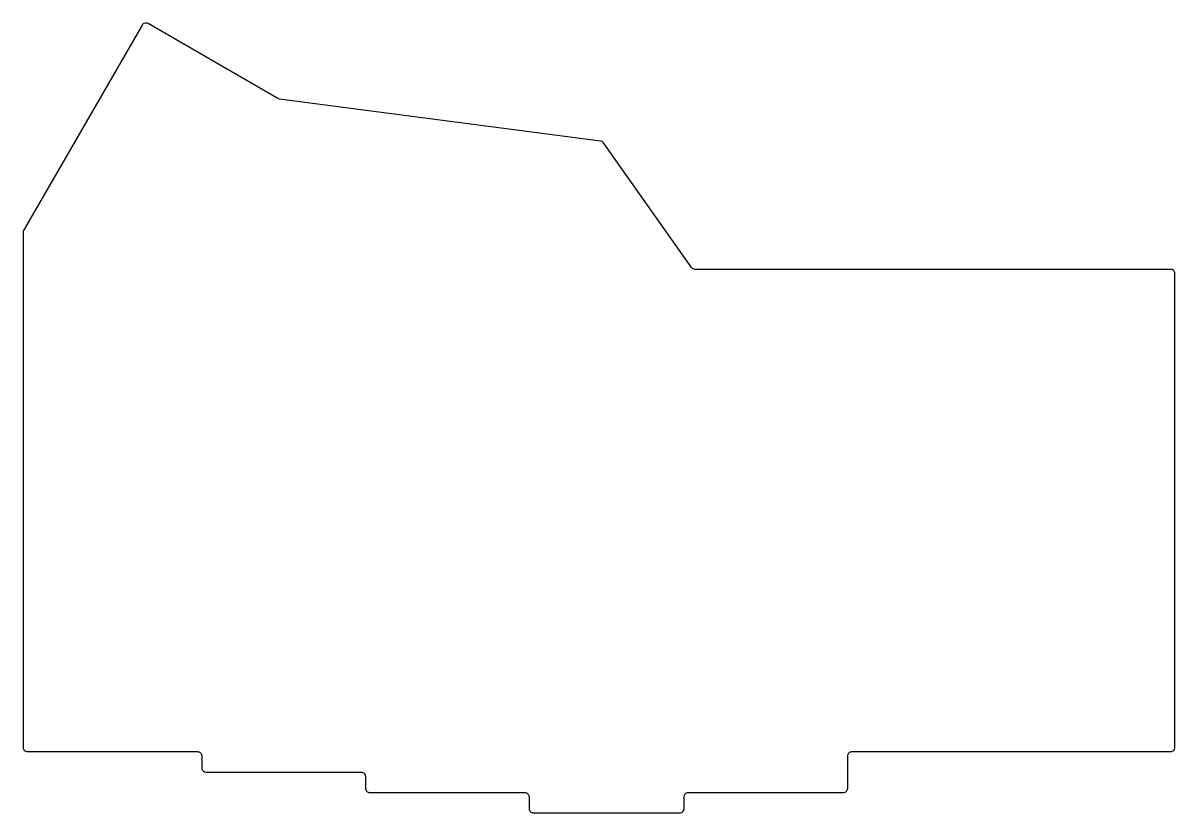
# Model space of a CAD drawing. Header units: millimetres. Extents: x -134 to 0, y -7 to 85.
import ezdxf

# ---------------------------------------------------------------- set-up
doc = ezdxf.new("R2010")
doc.units = ezdxf.units.MM
doc.layers.get('0').update_dxf_attribs({"linetype": 'CONTINUOUS'})

msp = doc.modelspace()

# ---------------------------------------------------------------- linework, layer by layer
msp.add_lwpolyline([(-133.68, 60.51, 0.131652), (-133.75, 60.26), (-133.75, 0.5, 0.414214), (-133.25, 0), (-113.5, 0, -0.414214), (-113, -0.5), (-113, -1.87, 0.414214), (-112.5, -2.37), (-94.5, -2.37, -0.414214), (-94, -2.87), (-94, -4.25, 0.414214), (-93.5, -4.75), (-75.5, -4.75, -0.414214), (-75, -5.25), (-75, -6.62, 0.414214), (-74.5, -7.12), (-57.5, -7.12, 0.414214), (-57, -6.62), (-57, -5.25, -0.414214), (-56.5, -4.75), (-38.5, -4.75, 0.414214), (-38, -4.25), (-38, -0.5, -0.414214), (-37.5, 0), (-0.5, 0, 0.414214), (0, 0.5), (0, 55.5, 0.414214), (-0.5, 56), (-55.74, 56, -0.243692), (-56.15, 56.21), (-66.37, 70.7, 0.209558), (-66.72, 70.9), (-103.98, 75.77, -0.098754), (-104.17, 75.83), (-119.24, 84.53, 0.414214), (-119.92, 84.35)], format="xyb", close=True)

doc.saveas('drawing.dxf')
